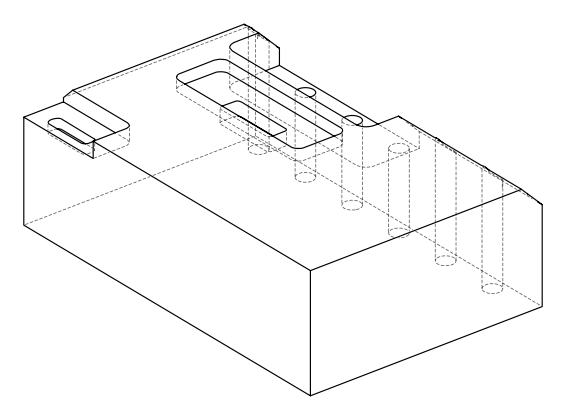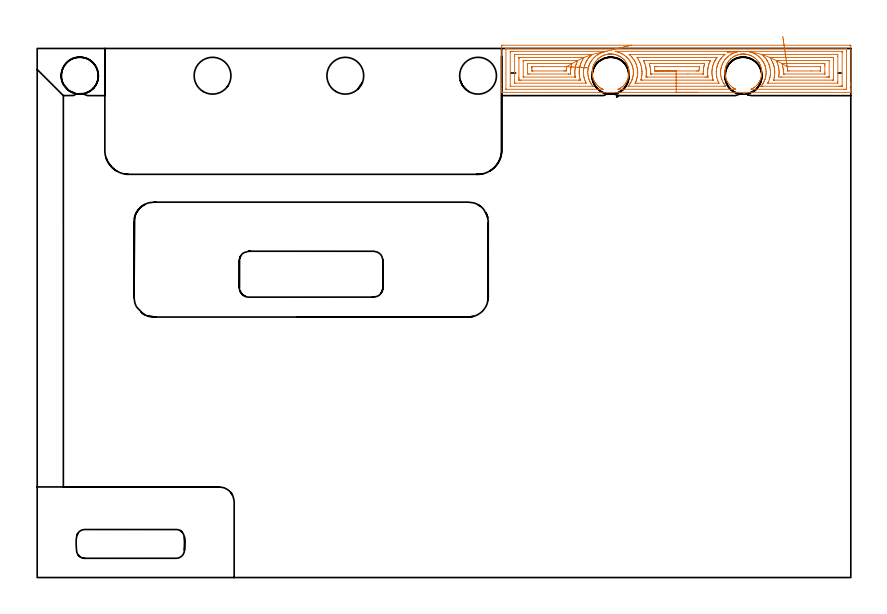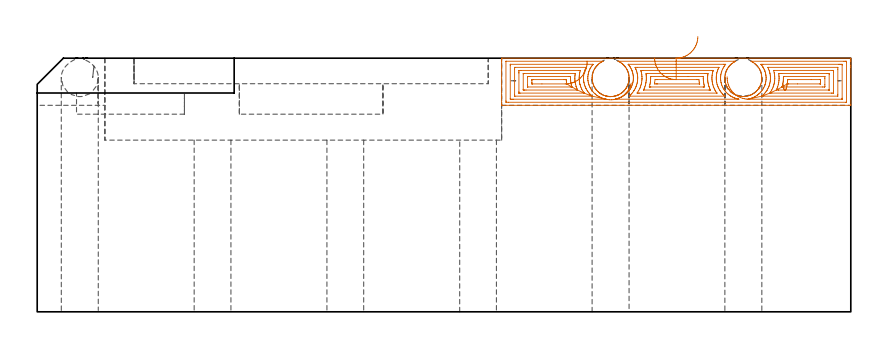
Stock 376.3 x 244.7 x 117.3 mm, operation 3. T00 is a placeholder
(PLAN: 23 operations, 16 tool changes, 82.1 min)
(1 AREA_MILL | FG_CHAMFER_SURFACE | UGT0205_001 | 1.72 min | 9242 mm3)
(2 AREA_MILL_1 | FG_CHAMFER_SURFACE_1 | UGT0205_001 | 7.69 min | 14028 mm3)
(3 AREA_MILL_2 | FG_CHAMFER_SURFACE_2 | UGT0205_001 | 10.21 min | 40069 mm3)
(4 MILL_CORNER_NOTCH_RECTANGULAR | CORNER_NOTCH_RECTANGULAR | NXT0201_011 | Follow Part, ap 3, ae 75% | 6.87 min | 60813 mm3)
(5 MILL_RECTANGULAR_POCKET | POCKET_RECTANGULAR_STRAIGHT | NXT0201_012 | Follow Part, ap 4, ae 75% | 4.26 min | 101801 mm3)
(6 MILL_RECTANGULAR_POCKET_1 | POCKET_RECTANGULAR_STRAIGHT_1 | UGT0201_014 | Follow Part, ap 1.5, ae 75% | 3.07 min | 6371 mm3)
(7 MILL_RECTANGULAR_POCKET_2 | POCKET_RECTANGULAR_STRAIGHT_2 | UGT0201_007 | Follow Part, ap 2, ae 75% | 4.54 min | 19623 mm3)
(8 MILL_SLOT | SLOT_PARTIAL_RECTANGULAR | NXT0201_012 | Follow Part, ap 4, ae 75% | 39.17 min | 398967 mm3)
(9 SPOT_DRILL | STEP1HOLE | NXT0321_9005460120000 | 0.03 min | 0 mm3)
(10 SPOT_DRILL_1 | STEP1HOLE_1 | NXT0321_9005460120000 | 0.03 min | 0 mm3)
(11 SPOT_DRILL_2 | STEP1HOLE_5 | NXT0321_9005460120000 | 0.03 min | 0 mm3)
(12 DRILL_BLIND_HOLE_INTO_CENTER | STEP1HOLE | NXT0301_083 | 0.08 min | 773 mm3)
(13 GUN_DRILL_THROUGH_HOLE | STEP1HOLE | UGT0307_008 | 0.58 min | 9569 mm3)
(14 DRILL_TO_ENLARGE_THROUGH_HOLE | STEP1HOLE | UGT0301_242 | 0.5 min | 14587 mm3)
(15 DRILL_BLIND_HOLE_INTO_CENTER_1 | STEP1HOLE_1 | NXT0301_083 | 0.08 min | 714 mm3)
(16 GUN_DRILL_THROUGH_HOLE_1 | STEP1HOLE_1 | UGT0307_008 | 0.58 min | 9594 mm3)
(17 DRILL_TO_ENLARGE_THROUGH_HOLE_1 | STEP1HOLE_1 | UGT0301_242 | 0.5 min | 14578 mm3)
(18 INDEXABLE_INSERT_DRILL_THROUGH_HOLE_FROM_SOLID | STEP1HOLE_2 | NXT0302_005 | 0.34 min | 17957 mm3)
(19 INDEXABLE_INSERT_DRILL_THROUGH_HOLE_FROM_SOLID_1 | STEP1HOLE_3 | NXT0302_005 | 0.34 min | 18049 mm3)
(20 INDEXABLE_INSERT_DRILL_THROUGH_HOLE_FROM_SOLID_2 | STEP1HOLE_4 | NXT0302_005 | 0.34 min | 17961 mm3)
(21 DRILL_BLIND_HOLE_INTO_CENTER_2 | STEP1HOLE_5 | NXT0301_083 | 0.08 min | 741 mm3)
(22 GUN_DRILL_THROUGH_HOLE_2 | STEP1HOLE_5 | UGT0307_008 | 0.58 min | 9589 mm3)
(23 DRILL_TO_ENLARGE_THROUGH_HOLE_2 | STEP1HOLE_5 | UGT0301_242 | 0.5 min | 14584 mm3)
(TOOL UGT0205_001 | Chamfer Mill 20 x 3 x 45 deg. | D20 FL50 Z2)
(TOOL NXT0201_011 | ENDMILL 12mm [2P460-1200-NA 1630] | D12 FL38 Z6)
(TOOL NXT0201_012 | ENDMILL 16mm [2P460-1600-NA 1630] | D16 FL38 Z6)
(TOOL UGT0201_014 | End mill 6 mm | D6 FL24 Z4)
(TOOL UGT0201_007 | End Mill 8 mm | D8 FL19 Z4)
(TOOL NXT0321_9005460120000 | NC Spot Drill, 142deg, 12mm, Carbide, Uncoated | D12 PA142 FL30 Z2)
(TOOL NXT0301_083 | Carbide Drill 11.2mm [860.1-1120-056A1-MM 2214] | D11.2 PA140 FL72 Z2)
(TOOL UGT0307_008 | Gun Drill 11 mm | D11 PA130 FL24 Z1)
(TOOL UGT0301_242 | Twist Drill 17.1 mm | D17.1 PA118 FL130 Z2)
(TOOL NXT0302_005 | Index. Insert Drill 17mm [880-D1700L20-05] | D17 PA176 FL85 Z2)
(OP 3 AREA_MILL_2)
G17 G21 G94 G90
T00 M6
G54
G17 G0 G90 X305.55 Y224.4 S1061 M3
G43 Z127.3 H0
G94 G1 X305.512 Z126.428 F250.
X305.398 Z125.563
X305.209 Z124.712
X304.947 Z123.88
X304.613 Z123.074
X304.21 Z122.3
X303.741 Z121.564
X303.21 Z120.872
X302.621 Z120.229
X301.978 Z119.639
X301.286 Z119.108
X300.55 Z118.64
X299.776 Z118.237
X298.97 Z117.903
X298.138 Z117.641
X297.286 Z117.452
X296.421 Z117.338
X295.55 Z117.3
X214.936
X214.81 Y224.403 Z117.288
X214.806 Y224.451 Z117.241
X214.8 Y224.781 Z116.918
Y225.369 Z116.33
Y225.916 Z115.779
Y227.977 Z113.72
Y228.597 Z113.097
Y242.372 Z99.325
Y245.577 Z96.12
X214.802 Y245.89 Z95.807
X214.81 Y246.191 Z95.505
X215.111 Y246.199 Z95.499
X375.718 Y246.2 Z95.5
X375.991 Y246.197 Z95.502
X376.29 Y246.191 Z95.506
X376.3 Y245.887 Z95.81
Y228.597 Z113.097
Y227.977 Z113.72
Y227.704 Z113.993
Y225.916 Z115.779
Y225.369 Z116.33
Y224.781 Z116.918
X376.293 Y224.451 Z117.241
X376.29 Y224.403 Z117.288
X376.164 Y224.4 Z117.3
X295.55
Y225.814 Z115.886
X268.723 Y225.815 Z115.885
X268.722 Y225.816 Z115.884
X268.73 Y225.822 Z115.878
X269.174 Y226.037 Z115.663
X269.535 Y226.237 Z115.463
X270.068 Y226.577 Z115.123
X270.43 Y226.844 Z114.856
X270.78 Y227.127 Z114.573
X270.962 Y227.287 Z114.413
X271.324 Y227.645 Z114.055
X271.669 Y228.017 Z113.683
X271.856 Y228.236 Z113.464
X272.106 Y228.567 Z113.133
X272.341 Y228.906 Z112.794
X272.553 Y229.246 Z112.454
X272.751 Y229.591 Z112.109
X272.852 Y229.796 Z111.904
X273.052 Y230.238 Z111.462
X273.23 Y230.686 Z111.014
X273.378 Y231.129 Z110.571
X273.496 Y231.576 Z110.124
X273.645 Y232.274 Z109.426
X273.67 Y232.465 Z109.235
X273.714 Y232.91 Z108.79
X273.738 Y233.355 Z108.345
X273.739 Y233.8 Z107.9
X273.714 Y234.245 Z107.455
X273.645 Y234.927 Z106.773
X273.607 Y235.135 Z106.565
X273.51 Y235.581 Z106.119
X273.392 Y236.024 Z105.676
X273.246 Y236.472 Z105.228
X273.07 Y236.914 Z104.786
X272.751 Y237.608 Z104.092
X272.64 Y237.804 Z103.896
X272.39 Y238.208 Z103.492
X272.362 Y238.254 Z103.445
X272.342 Y238.283 Z103.417
X272.317 Y238.318 Z103.378
X272.061 Y238.692 Z103.005
X271.856 Y238.964 Z102.736
X271.586 Y239.278 Z102.421
X271.301 Y239.583 Z102.116
X271.264 Y239.619 Z102.079
X270.962 Y239.911 Z101.788
X270.626 Y240.199 Z101.501
X270.312 Y240.447 Z101.251
X270.279 Y240.472 Z101.225
X270.221 Y240.513 Z101.183
X270.068 Y240.625 Z101.074
X269.625 Y240.905 Z100.794
X269.272 Y241.109 Z100.591
X269.174 Y241.165 Z100.534
X268.977 Y241.266 Z100.431
X268.827 Y241.337 Z100.359
X268.776 Y241.362 Z100.335
X268.669 Y241.407 Z100.292
X268.499 Y241.477 Z100.222
X268.382 Y241.524 Z100.171
X268.28 Y241.567 Z100.13
X267.835 Y241.726 Z99.973
X267.386 Y241.857 Z99.839
X267.293 Y241.878 Z99.817
X267.046 Y241.935 Z99.758
X266.94 Y241.961 Z99.735
X266.71 Y242.004 Z99.695
X266.6 Y242.022 Z99.673
X266.492 Y242.042 Z99.654
X266.045 Y242.098 Z99.597
X265.682 Y242.127 Z99.567
X265.607 Y242.132 Z99.559
X265.598 Y242.133
X265.475 Y242.142 Z99.558
X265.466 Z99.557
X265.374 Y242.146 Z99.552
X265.264 Z99.549
X265. Y242.143 Z99.554
X264.927 Y242.141
X264.801 Y242.133 Z99.558
X264.704 Y242.129 Z99.564
X264.537 Y242.114 Z99.58
X264.373 Y242.099 Z99.595
X264.283 Y242.092 Z99.605
X264.256 Y242.089 Z99.608
X263.928 Y242.044 Z99.652
X263.81 Y242.029 Z99.67
X263.672 Y242.003 Z99.696
X263.483 Y241.963 Z99.729
X263.361 Y241.94 Z99.753
X263.162 Y241.891 Z99.802
X263.037 Y241.86 Z99.834
X262.924 Y241.834 Z99.864
X262.916 Y241.832 Z99.867
X262.592 Y241.731 Z99.967
X262.466 Y241.692 Z100.006
X262.021 Y241.529 Z100.17
X261.627 Y241.363 Z100.337
X261.256 Y241.173 Z100.523
X261.128 Y241.109 Z100.589
X260.958 Y241.008 Z100.688
X260.675 Y240.843 Z100.855
X260.233 Y240.555 Z101.144
X260.176 Y240.513 Z101.185
X260.12 Y240.473 Z101.226
X259.8 Y240.215 Z101.482
X259.723 Y240.154 Z101.544
X259.623 Y240.068 Z101.632
X259.452 Y239.917 Z101.778
X259.339 Y239.821 Z101.878
X259.326 Y239.808 Z101.892
X259.098 Y239.582 Z102.114
X258.763 Y239.214 Z102.482
X258.445 Y238.836 Z102.862
X258.362 Y238.726 Z102.973
X258.338 Y238.693 Z103.006
X258.038 Y238.254 Z103.446
X257.764 Y237.804 Z103.896
X257.617 Y237.534 Z104.165
X257.551 Y237.413 Z104.287
X257.494 Y237.286 Z104.414
X257.328 Y236.914 Z104.786
X257.154 Y236.472 Z105.228
X257.008 Y236.024 Z105.676
X256.89 Y235.581 Z106.119
X256.797 Y235.135 Z106.565
X256.728 Y234.691 Z107.009
X256.681 Y234.245 Z107.455
X256.657 Y233.884 Z107.816
X256.656 Y233.355 Z108.345
X256.657 Y233.316 Z108.384
X256.687 Y232.89 Z108.81
X256.733 Y232.465 Z109.235
X256.805 Y232.019 Z109.681
X256.9 Y231.576 Z110.124
X257.022 Y231.129 Z110.571
X257.17 Y230.686 Z111.014
X257.348 Y230.238 Z111.462
X257.546 Y229.796 Z111.904
X257.795 Y229.342 Z112.358
X258.059 Y228.906 Z112.794
X258.247 Y228.632 Z113.068
X258.445 Y228.364 Z113.336
X258.733 Y228.017 Z113.683
X259.029 Y227.692 Z114.008
X259.339 Y227.379 Z114.321
X259.621 Y227.127 Z114.573
X259.922 Y226.881 Z114.819
X260.233 Y226.649 Z115.051
X260.861 Y226.237 Z115.463
X260.992 Y226.16 Z115.54
X261.127 Y226.086 Z115.614
X261.571 Y225.868 Z115.832
X261.628 Y225.843 Z115.857
X261.66 Y225.821 Z115.879
X261.63 Y225.817 Z115.883
X261.6 Y225.815 Z115.885
X217.061
X216.858 Y225.819 Z115.881
X216.809 Y225.821 Z115.879
X216.805 Y225.833 Z115.867
X216.801 Y225.864 Z115.836
X216.8 Y244.154 Z97.546
X216.807 Y244.684 Z97.016
X216.81 Y244.768 Z96.932
X216.96 Y244.78 Z96.92
X217.063 Y244.785 Z96.915
X217.163
X217.952 Y244.786 Z96.914
X374.039 Y244.785 Z96.915
X374.242 Y244.782 Z96.918
X374.291 Y244.779 Z96.921
X374.295 Y244.767 Z96.933
X374.299 Y244.736 Z96.964
Y226.446 Z115.254
X374.293 Y225.916 Z115.784
X374.29 Y225.832 Z115.868
X374.14 Y225.82 Z115.88
X374.037 Y225.815 Z115.885
X373.937
X373.148 Y225.814 Z115.886
X330.375
X330.29 Y225.816 Z115.884
X330.143 Y225.821 Z115.879
X330.29 Y225.899 Z115.801
X330.423 Y225.961 Z115.739
X330.867 Y226.194 Z115.506
X330.94 Y226.237 Z115.463
X331.355 Y226.504 Z115.196
X331.761 Y226.789 Z114.911
X332.174 Y227.127 Z114.573
X332.655 Y227.571 Z114.129
X333.063 Y228.017 Z113.683
X333.549 Y228.624 Z113.076
X333.741 Y228.906 Z112.794
X334.007 Y229.347 Z112.353
X334.248 Y229.796 Z111.904
X334.443 Y230.204 Z111.496
X334.629 Y230.686 Z111.014
X334.778 Y231.129 Z110.571
X334.9 Y231.576 Z110.124
X334.995 Y232.019 Z109.681
X335.067 Y232.465 Z109.235
X335.114 Y232.91 Z108.79
X335.138 Y233.355 Z108.345
X335.139 Y233.8 Z107.9
X335.117 Y234.245 Z107.455
X335.072 Y234.691 Z107.009
X335.003 Y235.135 Z106.565
X334.91 Y235.581 Z106.119
X334.792 Y236.024 Z105.676
X334.646 Y236.472 Z105.228
X334.478 Y236.914 Z104.786
X334.443 Y236.998 Z104.702
X334.248 Y237.404 Z104.296
X334.037 Y237.804 Z103.896
X333.853 Y238.11 Z103.59
X333.801 Y238.195 Z103.504
X333.784 Y238.221 Z103.478
X333.749 Y238.272 Z103.423
X333.549 Y238.578 Z103.121
X333.463 Y238.692 Z103.004
X333.192 Y239.024 Z102.672
X333.146 Y239.08 Z102.618
X333.094 Y239.145 Z102.554
X332.705 Y239.583 Z102.117
X332.655 Y239.634 Z102.066
X332.215 Y240.033 Z101.666
X331.761 Y240.414 Z101.285
X331.681 Y240.472 Z101.226
X331.278 Y240.746 Z100.954
X330.867 Y241.002 Z100.696
X330.524 Y241.188 Z100.51
X330.29 Y241.305 Z100.392
X330.176 Y241.362 Z100.336
X329.973 Y241.452 Z100.247
X329.844 Y241.5 Z100.195
X329.594 Y241.598 Z100.1
X329.528 Y241.623 Z100.074
X329.079 Y241.774 Z99.924
X328.633 Y241.894 Z99.802
X328.184 Y241.993 Z99.705
X327.948 Y242.031 Z99.666
X327.738 Y242.065 Z99.632
X327.29 Y242.113 Z99.581
X327.076 Y242.124 Z99.568
X326.843 Y242.139 Z99.556
X326.768
X326.708 Z99.554
X326.589 Z99.553
X326.563 Z99.554
X326.396 Y242.14 Z99.556
X325.949 Y242.118 Z99.58
X325.836 Y242.105 Z99.59
X325.778 Y242.1 Z99.597
X325.502 Y242.072 Z99.628
X325.054 Y242. Z99.697
X324.598 Y241.903 Z99.795
X324.5 Y241.876 Z99.82
X324.438 Y241.86 Z99.838
X324.159 Y241.784 Z99.913
X323.714 Y241.636 Z100.062
X323.609 Y241.594 Z100.103
X323.025 Y241.362 Z100.336
X322.82 Y241.263 Z100.432
X322.718 Y241.207 Z100.487
X322.534 Y241.109 Z100.589
X322.369 Y241.02 Z100.68
X322.295 Y240.975 Z100.725
X321.926 Y240.751 Z100.948
X321.526 Y240.473 Z101.226
X321.205 Y240.215 Z101.48
X321.085 Y240.121 Z101.578
X321.032 Y240.079 Z101.62
X320.942 Y239.994 Z101.705
X320.861 Y239.917 Z101.778
X320.788 Y239.85 Z101.848
X320.503 Y239.583 Z102.115
X320.138 Y239.192 Z102.508
X320.046 Y239.075 Z102.624
X319.888 Y238.875 Z102.819
X319.743 Y238.692 Z103.004
X319.6 Y238.492 Z103.207
X319.484 Y238.328 Z103.371
X319.244 Y237.954 Z103.744
X319.159 Y237.803 Z103.895
X319.021 Y237.534 Z104.165
X318.932 Y237.362 Z104.338
X318.727 Y236.914 Z104.786
X318.554 Y236.472 Z105.228
X318.405 Y236.024 Z105.676
X318.349 Y235.833 Z105.867
X318.2 Y235.135 Z106.565
X318.128 Y234.691 Z107.009
X318.083 Y234.245 Z107.455
X318.061 Y233.8 Z107.9
X318.062 Y233.355 Z108.345
X318.086 Y232.91 Z108.79
X318.133 Y232.465 Z109.235
X318.205 Y232.019 Z109.681
X318.297 Y231.576 Z110.124
X318.349 Y231.367 Z110.333
X318.574 Y230.686 Z111.014
X318.748 Y230.238 Z111.462
X318.95 Y229.796 Z111.904
X319.092 Y229.519 Z112.181
X319.244 Y229.245 Z112.455
X319.461 Y228.906 Z112.794
X319.783 Y228.456 Z113.244
X320.128 Y228.017 Z113.683
X320.569 Y227.557 Z114.143
X321.032 Y227.114 Z114.586
X321.473 Y226.77 Z114.93
X321.926 Y226.448 Z115.252
X322.262 Y226.237 Z115.463
X322.538 Y226.082 Z115.618
X322.82 Y225.935 Z115.765
X322.862 Y225.916 Z115.784
X323.056 Y225.821 Z115.879
X322.895 Y225.818 Z115.882
X322.374 Y225.814 Z115.886
X322.273
X295.55
Y227.228 Z114.472
X273.508 Y227.229 Z114.471
X273.433 Y227.231 Z114.469
X273.354 Y227.235 Z114.465
X273.349 Y227.237 Z114.463
X273.356 Y227.249 Z114.451
X273.377 Y227.279 Z114.421
X273.522 Y227.461 Z114.239
X273.711 Y227.704 Z113.996
X273.907 Y227.969 Z113.731
X274.172 Y228.342 Z113.358
X274.27 Y228.499 Z113.201
X274.329 Y228.597 Z113.103
X274.596 Y229.065 Z112.635
X274.805 Y229.491 Z112.209
X274.887 Y229.667 Z112.033
X275.062 Y230.072 Z111.628
X275.149 Y230.298 Z111.402
X275.178 Y230.385 Z111.315
X275.363 Y230.977 Z110.723
X275.442 Y231.278 Z110.422
X275.536 Y231.697 Z110.003
X275.63 Y232.172 Z109.528
X275.665 Y232.461 Z109.239
X275.714 Y233.066 Z108.634
X275.727 Y233.293 Z108.407
X275.722 Y233.96 Z107.74
X275.711 Y234.202 Z107.498
X275.647 Y234.853 Z106.847
X275.57 Y235.363 Z106.337
X275.487 Y235.747 Z105.953
X275.401 Y236.086 Z105.614
X275.233 Y236.641 Z105.059
X275.062 Y237.12 Z104.58
X274.881 Y237.534 Z104.166
X274.734 Y237.864 Z103.836
X274.538 Y238.237 Z103.463
X274.43 Y238.428 Z103.272
X274.333 Y238.59 Z103.11
X274.172 Y238.848 Z102.852
X273.842 Y239.322 Z102.378
X273.598 Y239.645 Z102.055
X273.281 Y240.019 Z101.681
X273.096 Y240.215 Z101.485
X272.743 Y240.573 Z101.127
X272.39 Y240.898 Z100.802
X272.143 Y241.109 Z100.591
X271.499 Y241.604 Z100.096
X270.872 Y242.003 Z99.697
X270.609 Y242.157 Z99.543
X270.263 Y242.35 Z99.35
X269.718 Y242.604 Z99.096
X268.99 Y242.896 Z98.804
X268.827 Y242.956 Z98.744
X268.737 Y242.987 Z98.713
X268.367 Y243.094 Z98.606
X267.936 Y243.213 Z98.487
X267.379 Y243.35 Z98.35
X267.32 Y243.366 Z98.334
X267.463 Y243.371 Z98.329
X324.054
X324.474 Y243.369 Z98.331
X324.483 Y243.367 Z98.333
X324.486 Y243.364 Z98.336
X324.481 Y243.361 Z98.339
X324.132 Y243.281 Z98.419
X324.054 Y243.262 Z98.438
X323.765 Y243.186 Z98.514
X323.439 Y243.097 Z98.603
X323.163 Y243.014 Z98.686
X323.075 Y242.985 Z98.715
X322.814 Y242.896 Z98.804
X322.423 Y242.745 Z98.955
X322.36 Y242.72 Z98.98
X322.273 Y242.683 Z99.017
X321.8 Y242.476 Z99.224
X321.382 Y242.26 Z99.44
X321.216 Y242.169 Z99.531
X320.923 Y242.003 Z99.697
X320.653 Y241.84 Z99.86
X320.591 Y241.801 Z99.899
X320.491 Y241.734 Z99.966
X320.127 Y241.474 Z100.226
X319.615 Y241.081 Z100.619
X319.6 Y241.068 Z100.632
X319.158 Y240.659 Z101.041
X318.697 Y240.215 Z101.485
X318.427 Y239.911 Z101.789
X318.29 Y239.742 Z101.958
X317.957 Y239.322 Z102.378
X317.897 Y239.243 Z102.457
X317.819 Y239.133 Z102.567
X317.541 Y238.707 Z102.993
X317.368 Y238.428 Z103.272
X317.215 Y238.14 Z103.56
X316.928 Y237.576 Z104.124
X316.915 Y237.547 Z104.153
X316.91 Y237.534 Z104.166
X316.661 Y236.909 Z104.791
X316.566 Y236.641 Z105.059
X316.436 Y236.241 Z105.459
X316.318 Y235.747 Z105.953
X316.267 Y235.516 Z106.184
X316.149 Y234.853 Z106.847
X316.134 Y234.756 Z106.944
X316.069 Y233.96 Z107.74
X316.067 Y233.929 Z107.771
X316.079 Y233.066 Z108.634
X316.08 Y233.023 Z108.677
X316.177 Y232.172 Z109.528
X316.198 Y232.011 Z109.689
X316.351 Y231.278 Z110.422
X316.483 Y230.831 Z110.869
X316.63 Y230.385 Z111.315
X316.928 Y229.626 Z112.074
X316.995 Y229.491 Z112.209
X317.273 Y228.944 Z112.756
X317.474 Y228.597 Z113.103
X317.609 Y228.387 Z113.313
X317.819 Y228.074 Z113.626
X318.434 Y227.235 Z114.465
X318.288 Y227.233 Z114.467
X317.819 Y227.23 Z114.47
X317.402 Y227.229 Z114.471
X295.55 Y227.228 Z114.472
Y228.643 Z113.057
X277.69
X276.844 Y228.644 Z113.056
X276.796 Y228.645 Z113.055
X276.535 Y228.661 Z113.039
X276.554 Y228.708 Z112.992
X276.609 Y228.833 Z112.867
X276.792 Y229.231 Z112.469
X276.844 Y229.345 Z112.355
X276.887 Y229.448 Z112.252
X276.904 Y229.491 Z112.209
X277.132 Y230.095 Z111.605
X277.224 Y230.385 Z111.315
X277.344 Y230.777 Z110.923
X277.468 Y231.278 Z110.422
X277.517 Y231.497 Z110.203
X277.64 Y232.172 Z109.528
X277.653 Y232.254 Z109.446
X277.726 Y233.075 Z108.625
X277.735 Y233.236 Z108.464
Y233.484 Z108.216
X277.732 Y233.962 Z107.738
X277.659 Y234.853 Z106.847
X277.65 Y234.938 Z106.762
X277.511 Y235.747 Z105.953
X277.45 Y236.032 Z105.668
X277.278 Y236.641 Z105.059
X277.054 Y237.323 Z104.377
X276.97 Y237.534 Z104.166
X276.844 Y237.84 Z103.86
X276.564 Y238.428 Z103.272
X276.355 Y238.831 Z102.869
X276.059 Y239.322 Z102.378
X275.953 Y239.491 Z102.209
X275.434 Y240.215 Z101.485
X275.062 Y240.665 Z101.035
X274.653 Y241.109 Z100.591
X274.172 Y241.581 Z100.119
X273.888 Y241.846 Z99.854
X273.845 Y241.888 Z99.812
X273.8 Y241.934 Z99.766
X273.787 Y241.951 Z99.749
X274.217 Y241.957 Z99.743
X317.864
X317.972 Y241.955 Z99.745
X318.024 Y241.952 Z99.748
X318.026 Y241.95 Z99.75
X318.025 Y241.947 Z99.753
X318.007 Y241.927 Z99.773
X317.819 Y241.754 Z99.946
X317.489 Y241.44 Z100.26
X317.146 Y241.109 Z100.591
X317.038 Y240.999 Z100.701
X316.928 Y240.882 Z100.818
X316.62 Y240.524 Z101.176
X316.372 Y240.215 Z101.485
X316.225 Y240.027 Z101.673
X316.037 Y239.773 Z101.927
X315.856 Y239.504 Z102.196
X315.739 Y239.322 Z102.378
X315.512 Y238.955 Z102.745
X315.231 Y238.428 Z103.272
X315.202 Y238.372 Z103.328
X315.147 Y238.259 Z103.441
X314.925 Y237.756 Z103.944
X314.834 Y237.534 Z104.166
X314.672 Y237.116 Z104.584
X314.514 Y236.641 Z105.059
X314.456 Y236.44 Z105.26
X314.287 Y235.747 Z105.953
X314.281 Y235.721 Z105.979
X314.256 Y235.585 Z106.115
X314.152 Y234.957 Z106.743
X314.141 Y234.853 Z106.847
X314.083 Y234.133 Z107.567
X314.076 Y233.96 Z107.74
X314.078 Y233.244 Z108.456
X314.086 Y233.066 Z108.634
X314.154 Y232.275 Z109.425
X314.168 Y232.172 Z109.528
X314.256 Y231.602 Z110.098
X314.322 Y231.278 Z110.422
X314.34 Y231.194 Z110.506
X314.576 Y230.385 Z111.315
X314.74 Y229.899 Z111.801
X314.91 Y229.491 Z112.209
X315.147 Y228.934 Z112.766
X315.258 Y228.709 Z112.991
X315.275 Y228.67 Z113.03
X315.276 Y228.664 Z113.036
Y228.65 Z113.05
X315.194 Y228.645 Z113.055
X315.147 Y228.643 Z113.057
X315.101
X295.55
Y230.057 Z111.643
X280.081 Y230.058 Z111.642
X279.516 Y230.061 Z111.639
X279.202 Y230.064 Z111.636
X279.283 Y230.385 Z111.315
X279.33 Y230.572 Z111.128
X279.5 Y231.278 Z110.422
X279.503 Y231.292 Z110.408
X279.516 Y231.362 Z110.338
X279.634 Y232.054 Z109.646
X279.647 Y232.172 Z109.528
X279.708 Y232.874 Z108.826
X279.717 Y233.066 Z108.634
X279.729 Y233.746 Z107.954
X279.724 Y233.96 Z107.74
X279.714 Y234.158 Z107.542
X279.655 Y234.853 Z106.847
X279.537 Y235.726 Z105.974
X279.534 Y235.747 Z105.953
X279.516 Y235.853 Z105.847
X279.316 Y236.641 Z105.059
X279.155 Y237.172 Z104.528
X279.032 Y237.534 Z104.166
X278.929 Y237.822 Z103.878
X278.724 Y238.33 Z103.37
X278.679 Y238.428 Z103.272
X278.626 Y238.542 Z103.158
X278.23 Y239.322 Z102.378
X277.735 Y240.138 Z101.562
X277.682 Y240.215 Z101.485
X277.556 Y240.395 Z101.305
X277.47 Y240.53 Z101.17
X277.492 Y240.536 Z101.164
X277.572 Y240.539 Z101.161
X277.735 Y240.541 Z101.159
X278.061 Y240.543 Z101.157
X278.626
X314.256
X314.29 Y240.542 Z101.158
X314.324 Y240.539 Z101.161
X314.327 Y240.538 Z101.162
Y240.531 Z101.169
X314.316 Y240.508 Z101.192
X314.117 Y240.215 Z101.485
X313.845 Y239.804 Z101.896
X313.569 Y239.322 Z102.378
X313.497 Y239.19 Z102.51
X313.365 Y238.939 Z102.761
X313.201 Y238.592 Z103.108
X313.128 Y238.428 Z103.272
X312.931 Y237.969 Z103.731
X312.761 Y237.534 Z104.166
X312.685 Y237.323 Z104.377
X312.474 Y236.677 Z105.023
X312.466 Y236.641 Z105.059
X312.306 Y235.916 Z105.784
X312.274 Y235.747 Z105.953
X312.175 Y235.153 Z106.547
X312.141 Y234.853 Z106.847
X312.097 Y234.338 Z107.362
X312.076 Y233.96 Z107.74
Y233.465 Z108.235
X312.086 Y233.066 Z108.634
X312.128 Y232.519 Z109.181
X312.167 Y232.172 Z109.528
X312.267 Y231.487 Z110.213
X312.311 Y231.278 Z110.422
X312.474 Y230.571 Z111.129
X312.515 Y230.426 Z111.274
X312.547 Y230.312 Z111.388
X312.587 Y230.143 Z111.557
X312.606 Y230.062 Z111.638
X312.595 Y230.061 Z111.639
X312.556 Y230.059 Z111.641
X312.474 Y230.058 Z111.642
X312.148 Y230.057 Z111.643
X295.55
Y231.471 Z110.229
X282.189 Y231.472 Z110.228
X281.995 Y231.473 Z110.227
X281.567 Y231.478 Z110.222
X281.615 Y231.854 Z109.846
X281.648 Y232.172 Z109.528
X281.693 Y232.67 Z109.03
X281.717 Y233.066 Z108.634
X281.725 Y233.495 Z108.205
X281.722 Y233.96 Z107.74
X281.694 Y234.456 Z107.244
X281.658 Y234.853 Z106.847
X281.583 Y235.461 Z106.239
X281.537 Y235.747 Z105.953
X281.476 Y236.098 Z105.602
X281.373 Y236.565 Z105.135
X281.355 Y236.641 Z105.059
X281.344 Y236.687 Z105.013
X281.298 Y236.875 Z104.825
X281.09 Y237.534 Z104.166
X280.991 Y237.842 Z103.858
X280.76 Y238.428 Z103.272
X280.619 Y238.762 Z102.938
X280.507 Y239.022 Z102.678
X280.473 Y239.107 Z102.593
X280.468 Y239.123 Z102.577
X280.472 Y239.125 Z102.575
X280.499 Y239.127 Z102.573
X280.6 Y239.128 Z102.572
X310.693 Y239.129 Z102.571
X310.886 Y239.128 Z102.572
X311.284 Y239.123 Z102.577
X311.32 Y239.122 Z102.578
X311.317 Y239.098 Z102.602
X311.291 Y239.032 Z102.668
X311.251 Y238.934 Z102.766
X311.199 Y238.814 Z102.886
X311.037 Y238.428 Z103.272
X310.938 Y238.182 Z103.518
X310.694 Y237.534 Z104.166
X310.693 Y237.53 Z104.17
X310.495 Y236.839 Z104.861
X310.446 Y236.641 Z105.059
X310.329 Y236.112 Z105.588
X310.261 Y235.747 Z105.953
X310.195 Y235.353 Z106.347
X310.138 Y234.853 Z106.847
X310.11 Y234.544 Z107.156
X310.076 Y233.96 Z107.74
X310.074 Y233.687 Z108.013
X310.086 Y233.066 Z108.634
X310.127 Y232.499 Z109.201
X310.161 Y232.172 Z109.528
X310.206 Y231.767 Z109.933
X310.223 Y231.596 Z110.104
X310.228 Y231.478 Z110.222
X310.151 Y231.476 Z110.224
X309.802 Y231.472 Z110.228
X309.61 Y231.471 Z110.229
X308.911
X295.55
Y232.885 Z108.815
X284.15 Y232.886 Z108.814
X283.97 Y232.887 Z108.813
X283.79 Y232.89 Z108.81
X283.742 Y232.892 Z108.808
X283.727 Y232.897 Z108.803
X283.725 Y232.915 Z108.785
X283.724 Y232.983 Z108.717
X283.725 Y233.066 Z108.634
X283.727 Y233.31 Z108.39
X283.722 Y233.96 Z107.74
X283.712 Y234.219 Z107.481
X283.661 Y234.853 Z106.847
X283.626 Y235.199 Z106.501
X283.546 Y235.747 Z105.953
X283.465 Y236.253 Z105.447
X283.374 Y236.641 Z105.059
X283.171 Y237.442 Z104.258
X283.145 Y237.534 Z104.166
X283.115 Y237.642 Z104.058
X283.101 Y237.699 Z104.001
Y237.707 Z103.993
X283.148 Y237.709 Z103.991
X283.251 Y237.712 Z103.988
X283.61 Y237.714 Z103.986
X283.79 Y237.715 Z103.985
X308.021 Y237.714 Z103.986
X308.199 Y237.713 Z103.987
X308.38 Y237.708 Z103.992
X308.689 Y237.698 Z104.002
X308.514 Y237.039 Z104.661
X308.42 Y236.641 Z105.059
X308.348 Y236.312 Z105.388
X308.244 Y235.747 Z105.953
X308.213 Y235.554 Z106.146
X308.13 Y234.853 Z106.847
X308.12 Y234.754 Z106.946
X308.07 Y233.96 Z107.74
X308.068 Y233.912 Z107.788
X308.078 Y233.008 Z108.692
Y232.942 Z108.758
X308.076 Y232.894 Z108.806
X308.063 Y232.892 Z108.808
X308.021 Y232.889 Z108.811
X307.842 Y232.886 Z108.814
X300.984 Y232.885 Z108.815
X295.55
Y234.3 Z107.4
X286.642
X286.301 Y234.302 Z107.398
X285.752 Y234.307 Z107.393
X285.564 Y235.747 Z105.953
X285.534 Y235.965 Z105.735
X285.493 Y236.282 Z105.418
X285.752 Y236.293 Z105.407
X286.301 Y236.298 Z105.402
X286.642 Y236.3 Z105.4
X286.981
X306.239
X306.284 Y236.299 Z105.401
X306.305 Y236.297 Z105.403
X306.308 Y236.296 Z105.404
X306.306 Y236.263 Z105.437
X306.291 Y236.137 Z105.563
X306.285 Y236.098 Z105.602
X306.224 Y235.747 Z105.953
X306.133 Y234.959 Z106.741
X306.075 Y234.307 Z107.393
X305.896 Y234.304 Z107.396
X305.348 Y234.301 Z107.399
X305.009 Y234.3 Z107.4
X295.55
X294.678 Z107.439
X293.813 Z107.552
X292.962 Z107.741
X292.13 Z108.004
X291.324 Z108.337
X290.55 Z108.74
X289.814 Z109.209
X289.122 Z109.74
X288.479 Z110.329
X287.89 Z110.973
X287.358 Z111.665
X286.89 Z112.4
X286.487 Z113.174
X286.153 Z113.98
X285.891 Z114.812
X285.702 Z115.664
X285.588 Z116.529
X285.55 Z117.4
G0 X274.758 Y246.227 Z105.753
G1 X274.525 Y246.17 Z104.914
X274.223 Y246.096 Z104.099
X273.853 Y246.005 Z103.314
X273.418 Y245.899 Z102.565
X272.921 Y245.777 Z101.859
X272.366 Y245.641 Z101.199
X271.758 Y245.491 Z100.592
X271.1 Y245.33 Z100.042
X270.399 Y245.158 Z99.553
X269.658 Y244.976 Z99.129
X268.885 Y244.787 Z98.773
X268.084 Y244.59 Z98.487
X267.263 Y244.389 Z98.275
X266.426 Y244.183 Z98.137
X265.581 Y243.976 Z98.074
X264.734 Y243.768 Z98.088
X263.891 Y243.561 Z98.178
X263.059 Y243.357 Z98.343
X262.592 Y243.249 Z98.451
X262.314 Y243.175 Z98.525
X261.997 Y243.085 Z98.615
X261.701 Y242.997 Z98.703
X261.625 Y242.972 Z98.728
X261.409 Y242.896 Z98.804
X260.975 Y242.731 Z98.969
X260.906 Y242.704 Z98.996
X260.81 Y242.661 Z99.039
X260.362 Y242.453 Z99.247
X259.92 Y242.228 Z99.472
X259.775 Y242.148 Z99.552
X259.526 Y242.003 Z99.697
X259.22 Y241.811 Z99.889
X259.029 Y241.687 Z100.013
X258.688 Y241.451 Z100.249
X258.249 Y241.109 Z100.591
X258.187 Y241.06 Z100.64
X258.17 Y241.045 Z100.655
X258.138 Y241.017 Z100.683
X257.718 Y240.637 Z101.063
X257.296 Y240.215 Z101.485
X257.272 Y240.19 Z101.51
X257.247 Y240.163 Z101.537
X256.862 Y239.708 Z101.992
X256.557 Y239.322 Z102.378
X256.472 Y239.206 Z102.494
X256.357 Y239.041 Z102.659
X256.12 Y238.665 Z103.035
X255.977 Y238.428 Z103.272
X255.792 Y238.101 Z103.599
X255.673 Y237.879 Z103.821
X255.51 Y237.534 Z104.166
X255.466 Y237.439 Z104.261
X255.243 Y236.864 Z104.836
X255.167 Y236.641 Z105.059
X255.026 Y236.188 Z105.512
X254.913 Y235.747 Z105.953
X254.855 Y235.466 Z106.234
X254.751 Y234.853 Z106.847
X254.729 Y234.698 Z107.002
X254.666 Y233.96 Z107.74
X254.661 Y233.873 Z107.827
X254.679 Y233.066 Z108.634
X254.684 Y232.957 Z108.743
X254.777 Y232.172 Z109.528
X254.812 Y231.934 Z109.766
X254.954 Y231.278 Z110.422
X255.098 Y230.753 Z110.947
X255.226 Y230.385 Z111.315
X255.466 Y229.762 Z111.938
X255.589 Y229.491 Z112.209
X255.699 Y229.257 Z112.443
X256.081 Y228.597 Z113.103
X256.357 Y228.163 Z113.537
X256.687 Y227.704 Z113.996
X256.902 Y227.432 Z114.268
X257.015 Y227.288 Z114.412
X257.052 Y227.238 Z114.462
Y227.234 Z114.466
X257.044 Y227.233 Z114.467
X256.988 Y227.23 Z114.47
X256.83 Y227.229 Z114.471
X218.877
X218.836 Y227.23 Z114.47
X218.814 Y227.233 Z114.467
X218.81 Y227.234 Z114.466
X218.807 Y227.268 Z114.432
X218.801 Y227.559 Z114.141
X218.8 Y227.704 Z113.996
Y243.041 Z98.659
X218.802 Y243.187 Z98.513
X218.805 Y243.283 Z98.417
X218.81 Y243.357 Z98.343
X218.829 Y243.365 Z98.335
X218.945 Y243.367 Z98.333
X219.363 Y243.37 Z98.33
X219.835 Y243.371 Z98.329
X220.253 Y243.372 Z98.328
X262.592 Y243.371 Z98.329
X263.013 Y243.368 Z98.332
X263.032 Y243.365 Z98.335
X263.059 Y243.357 Z98.343
X256.617 Y241.947 Z99.753
X256.592 Y241.922 Z99.778
X256.512 Y241.847 Z99.853
X256.357 Y241.706 Z99.994
X256.049 Y241.417 Z100.283
X255.743 Y241.109 Z100.591
X255.608 Y240.967 Z100.733
X255.466 Y240.811 Z100.889
X255.193 Y240.489 Z101.211
X254.97 Y240.215 Z101.485
X254.797 Y239.993 Z101.707
X254.575 Y239.683 Z102.017
X254.432 Y239.465 Z102.235
X254.343 Y239.322 Z102.378
X254.095 Y238.909 Z102.791
X253.824 Y238.428 Z103.272
X253.776 Y238.336 Z103.364
X253.684 Y238.144 Z103.556
X253.503 Y237.716 Z103.984
X253.431 Y237.534 Z104.166
X253.256 Y237.07 Z104.63
X253.119 Y236.641 Z105.059
X253.045 Y236.388 Z105.312
X252.886 Y235.747 Z105.953
X252.869 Y235.671 Z106.029
X252.794 Y235.246 Z106.454
X252.742 Y234.904 Z106.796
X252.737 Y234.853 Z106.847
X252.67 Y234.083 Z107.617
X252.664 Y233.96 Z107.74
X252.662 Y233.827 Z107.873
X252.682 Y233.066 Z108.634
X252.758 Y232.208 Z109.492
X252.762 Y232.172 Z109.528
X252.794 Y231.931 Z109.769
X252.926 Y231.278 Z110.422
X252.963 Y231.109 Z110.591
X253.171 Y230.385 Z111.315
X253.373 Y229.804 Z111.896
X253.501 Y229.491 Z112.209
X253.684 Y229.053 Z112.647
X253.793 Y228.814 Z112.886
X253.811 Y228.771 Z112.929
X253.854 Y228.65 Z113.05
X253.684 Y228.644 Z113.056
X253.638 Y228.643 Z113.057
X220.974
X220.874 Y228.645 Z113.055
X220.826 Y228.648 Z113.052
X220.81 Y228.65 Z113.05
X220.8 Y229.491 Z112.209
Y241.109 Z100.591
X220.805 Y241.924 Z99.776
X220.81 Y241.949 Z99.751
X220.826 Y241.951 Z99.749
X220.877 Y241.955 Z99.745
X220.983 Y241.956 Z99.744
X256.357 Y241.957 Z99.743
X256.617 Y241.947 Z99.753
X252.924 Y240.536 Z101.164
X252.9 Y240.496 Z101.204
X252.854 Y240.422 Z101.278
X252.573 Y239.994 Z101.706
X252.176 Y239.322 Z102.378
X251.903 Y238.834 Z102.866
X251.774 Y238.557 Z103.143
X251.718 Y238.428 Z103.272
X251.512 Y237.926 Z103.774
X251.362 Y237.534 Z104.166
X251.271 Y237.274 Z104.426
X251.071 Y236.641 Z105.059
X251.058 Y236.595 Z105.105
X251.012 Y236.41 Z105.29
X250.891 Y235.868 Z105.832
X250.869 Y235.747 Z105.953
X250.767 Y235.099 Z106.601
X250.74 Y234.853 Z106.847
X250.688 Y234.285 Z107.415
X250.669 Y233.96 Z107.74
X250.671 Y233.408 Z108.292
X250.682 Y233.066 Z108.634
X250.731 Y232.454 Z109.246
X250.764 Y232.172 Z109.528
X250.807 Y231.834 Z109.866
X250.878 Y231.413 Z110.287
X250.906 Y231.278 Z110.422
X251.012 Y230.782 Z110.918
X251.164 Y230.232 Z111.468
X251.184 Y230.149 Z111.551
X251.202 Y230.067 Z111.633
X251.174 Y230.064 Z111.636
X251.012 Y230.061 Z111.639
X250.447 Y230.058 Z111.642
X223.725 Y230.057 Z111.643
X223.398 Y230.058 Z111.642
X222.83 Y230.061 Z111.639
X222.817 Y230.063 Z111.637
X222.807 Y230.085 Z111.615
X222.803 Y230.385 Z111.315
X222.8 Y230.985 Z110.715
Y231.278 Z110.422
Y239.922 Z101.778
X222.802 Y240.215 Z101.485
X222.808 Y240.515 Z101.185
X222.809 Y240.53 Z101.17
X222.821 Y240.536 Z101.164
X222.876 Y240.539 Z101.161
X222.963 Y240.542 Z101.158
X223.072 Y240.543 Z101.157
X223.398
X252.794
X252.846 Y240.541 Z101.159
X252.898 Y240.539 Z101.161
X252.924 Y240.536 Z101.164
X249.912 Y239.123 Z102.577
X249.913 Y239.113 Z102.587
X249.882 Y239.033 Z102.667
X249.835 Y238.917 Z102.783
X249.776 Y238.774 Z102.926
X249.637 Y238.428 Z103.272
X249.327 Y237.631 Z104.069
X249.295 Y237.534 Z104.166
X249.28 Y237.485 Z104.215
X249.23 Y237.324 Z104.376
X249.049 Y236.641 Z105.059
X248.914 Y236.064 Z105.636
X248.859 Y235.747 Z105.953
X248.788 Y235.297 Z106.403
X248.737 Y234.853 Z106.847
X248.702 Y234.49 Z107.21
X248.669 Y233.96 Z107.74
X248.668 Y233.63 Z108.07
X248.682 Y233.066 Z108.634
X248.72 Y232.554 Z109.146
X248.758 Y232.172 Z109.528
X248.809 Y231.702 Z109.998
X248.832 Y231.5 Z110.2
Y231.477 Z110.223
X248.819 Y231.475 Z110.225
X248.776 Y231.473 Z110.227
X248.689 Y231.472 Z110.228
X225.18
X224.986 Y231.473 Z110.227
X224.842 Y231.477 Z110.223
X224.814 Y231.478 Z110.222
X224.808 Y231.496 Z110.204
X224.805 Y231.521 Z110.179
X224.801 Y231.659 Z110.041
X224.8 Y238.809 Z102.891
X224.801 Y238.936 Z102.764
X224.805 Y239.038 Z102.662
X224.81 Y239.105 Z102.595
X224.817 Y239.123 Z102.577
X224.832 Y239.124 Z102.576
X225.18 Y239.128 Z102.572
X225.372 Y239.129 Z102.571
X226.071
X249.423
X249.848 Y239.127 Z102.573
X249.912 Y239.123 Z102.577
X247.287 Y237.696 Z104.004
X247.247 Y237.534 Z104.166
X247.175 Y237.259 Z104.441
X247.022 Y236.641 Z105.059
X246.934 Y236.263 Z105.437
X246.844 Y235.747 Z105.953
X246.805 Y235.499 Z106.201
X246.729 Y234.853 Z106.847
X246.713 Y234.698 Z107.002
X246.667 Y233.96 Z107.74
X246.663 Y233.854 Z107.846
X246.675 Y233.066 Z108.634
X246.676 Y232.948 Z108.752
X246.672 Y232.902 Z108.798
X246.664 Y232.892 Z108.808
X246.647 Y232.89 Z108.81
X246.558 Y232.888 Z108.812
X245.847 Y232.885 Z108.815
X245.667
X227.852 Y232.886 Z108.814
X227.137 Y232.89 Z108.81
X226.962 Y232.892 Z108.808
X226.81 Y232.91 Z108.79
X226.805 Y233.066 Z108.634
X226.801 Y233.227 Z108.473
X226.8 Y236.803 Z104.897
X226.803 Y237.534 Z104.166
X226.807 Y237.69 Z104.01
X226.813 Y237.708 Z103.992
X226.828 Y237.71 Z103.99
X226.872 Y237.713 Z103.987
X226.962 Y237.714 Z103.986
X246.558
X247.273 Y237.711 Z103.989
X247.277 Y237.709 Z103.991
X247.287 Y237.696 Z104.004
X244.893 Y236.294 Z105.406
X244.862 Y236.033 Z105.667
X244.832 Y235.804 Z105.896
X244.819 Y235.705 Z105.995
X244.777 Y235.376 Z106.324
X244.725 Y234.905 Z106.795
X244.72 Y234.853 Z106.847
X244.687 Y234.45 Z107.25
X244.677 Y234.354 Z107.346
X244.671 Y234.312 Z107.388
X244.621 Y234.307 Z107.393
X244.434 Y234.303 Z107.397
X243.886 Y234.3 Z107.4
X243.547
X229.294
X228.919 Y234.302 Z107.398
X228.841 Y234.304 Z107.396
X228.812 Y234.306 Z107.394
X228.809 Y234.343 Z107.357
X228.805 Y234.433 Z107.267
X228.8 Y234.796 Z106.904
Y235.69 Z106.01
Y235.747 Z105.953
X228.804 Y236.165 Z105.535
X228.808 Y236.269 Z105.431
X228.809 Y236.29 Z105.41
X228.833 Y236.294 Z105.406
X228.898 Y236.296 Z105.404
X229.083 Y236.299 Z105.401
X233.451 Y236.3 Z105.4
X244.225
X244.777 Y236.298 Z105.402
X244.855 Y236.296 Z105.404
X244.893 Y236.294 Z105.406
X245.76 Y236.247 Z105.491
X246.616 Y236.2 Z105.652
X247.455 Y236.154 Z105.887
X248.27 Y236.109 Z106.195
X249.056 Y236.066 Z106.572
X249.805 Y236.025 Z107.016
X250.513 Y235.987 Z107.525
X251.175 Y235.95 Z108.093
X251.784 Y235.917 Z108.716
X252.336 Y235.887 Z109.391
X252.828 Y235.86 Z110.111
X253.255 Y235.837 Z110.871
X253.615 Y235.817 Z111.665
X253.904 Y235.801 Z112.488
X254.12 Y235.789 Z113.334
X254.262 Y235.782 Z114.194
X254.328 Y235.778 Z115.064
X254.319 Z115.936
G0 Z127.3
X319.112 Y243.022
Z108.684
G1 X319.119 Z107.812
X319.202 Y243.025 Z106.943
X319.36 Y243.031 Z106.085
X319.592 Y243.039 Z105.245
X319.897 Y243.05 Z104.427
X320.272 Y243.064 Z103.64
X320.714 Y243.079 Z102.888
X321.22 Y243.097 Z102.177
X321.785 Y243.118 Z101.513
X322.407 Y243.14 Z100.901
X323.079 Y243.164 Z100.346
X323.797 Y243.189 Z99.851
X324.556 Y243.217 Z99.421
X325.349 Y243.245 Z99.059
X326.17 Y243.274 Z98.767
X327.014 Y243.304 Z98.548
X327.874 Y243.335 Z98.403
X328.743 Y243.366 Z98.334
X328.925 Y243.371 Z98.329
X372.223
X372.264 Y243.37 Z98.33
X372.286 Y243.368 Z98.332
X372.29 Y243.366 Z98.334
X372.293 Y243.332 Z98.368
X372.299 Y243.042 Z98.658
X372.3 Y242.896 Z98.804
Y227.559 Z114.141
X372.298 Y227.413 Z114.287
X372.294 Y227.317 Z114.383
X372.29 Y227.243 Z114.457
X372.271 Y227.235 Z114.465
X372.155 Y227.233 Z114.467
X371.737 Y227.23 Z114.47
X371.264 Y227.229 Z114.471
X370.847 Y227.228 Z114.472
X335.634 Y227.229 Z114.471
X335.216 Y227.23 Z114.47
X334.767 Y227.234 Z114.466
X334.743 Y227.236 Z114.464
Y227.242 Z114.458
Y227.249 Z114.451
X334.945 Y227.501 Z114.199
X335.105 Y227.704 Z113.996
X335.336 Y228.003 Z113.697
X335.634 Y228.444 Z113.256
X335.692 Y228.539 Z113.161
X335.726 Y228.597 Z113.103
X336.01 Y229.114 Z112.586
X336.203 Y229.491 Z112.209
X336.307 Y229.709 Z111.991
X336.525 Y230.227 Z111.473
X336.568 Y230.342 Z111.358
X336.582 Y230.385 Z111.315
X336.777 Y231.026 Z110.674
X336.846 Y231.278 Z110.422
X336.95 Y231.746 Z109.954
X337.022 Y232.172 Z109.528
X337.068 Y232.52 Z109.18
X337.114 Y233.066 Z108.634
X337.129 Y233.354 Z108.346
X337.123 Y233.96 Z107.74
X337.108 Y234.268 Z107.432
X337.049 Y234.853 Z106.847
X336.984 Y235.287 Z106.413
X336.887 Y235.747 Z105.953
X336.814 Y236.037 Z105.663
X336.639 Y236.641 Z105.059
X336.611 Y236.727 Z104.973
X336.525 Y236.972 Z104.728
X336.287 Y237.534 Z104.166
X336.071 Y237.99 Z103.71
X335.824 Y238.428 Z103.272
X335.634 Y238.749 Z102.951
X335.245 Y239.322 Z102.378
X334.743 Y239.935 Z101.765
X334.494 Y240.215 Z101.485
X334.176 Y240.543 Z101.157
X333.853 Y240.843 Z100.857
X333.711 Y240.967 Z100.733
X333.542 Y241.109 Z100.591
X333.22 Y241.371 Z100.329
X332.962 Y241.554 Z100.146
X332.273 Y242.003 Z99.697
X332.071 Y242.124 Z99.576
X331.796 Y242.279 Z99.421
X331.18 Y242.579 Z99.121
X330.394 Y242.896 Z98.804
X330.29 Y242.933 Z98.767
X330.234 Y242.952 Z98.748
X329.923 Y243.049 Z98.651
X329.399 Y243.196 Z98.504
X329.001 Y243.295 Z98.405
X328.938 Y243.311 Z98.389
X328.817 Y243.343 Z98.357
X328.743 Y243.366 Z98.334
X335.172 Y241.952 Z99.748
X335.177 Y241.953 Z99.747
X335.267 Y241.955 Z99.745
X335.634 Y241.957 Z99.743
X335.679
X370.126
X370.226 Y241.955 Z99.745
X370.274 Y241.952 Z99.748
X370.29 Y241.95 Z99.75
X370.3 Y241.109 Z100.591
Y229.491 Z112.209
X370.295 Y228.677 Z113.023
X370.29 Y228.651 Z113.049
X370.274 Y228.649 Z113.051
X370.223 Y228.645 Z113.055
X370.117 Y228.644 Z113.056
X338.261 Y228.643 Z113.057
X337.941 Y228.65 Z113.05
X337.921 Y228.653 Z113.047
X337.925 Y228.667 Z113.033
X337.934 Y228.692 Z113.008
X338.308 Y229.489 Z112.211
X338.547 Y230.143 Z111.557
X338.625 Y230.385 Z111.315
X338.759 Y230.825 Z110.875
X338.87 Y231.278 Z110.422
X338.93 Y231.547 Z110.153
X339.031 Y232.172 Z109.528
X339.119 Y232.987 Z108.713
X339.124 Y233.066 Z108.634
X339.127 Y233.136 Z108.564
X339.129 Y233.96 Z107.74
X339.128 Y234.029 Z107.671
X339.057 Y234.853 Z106.847
X339.041 Y235.01 Z106.69
X338.908 Y235.747 Z105.953
X338.828 Y236.117 Z105.583
X338.677 Y236.641 Z105.059
X338.588 Y236.94 Z104.76
X338.427 Y237.414 Z104.286
X338.378 Y237.534 Z104.166
X338.306 Y237.708 Z103.992
X337.965 Y238.428 Z103.272
X337.552 Y239.185 Z102.515
X337.469 Y239.322 Z102.378
X337.448 Y239.354 Z102.346
X337.416 Y239.404 Z102.296
X337.081 Y239.885 Z101.815
X336.824 Y240.215 Z101.485
X336.525 Y240.581 Z101.119
X336.052 Y241.109 Z100.591
X335.634 Y241.521 Z100.179
X335.281 Y241.845 Z99.855
X335.213 Y241.908 Z99.792
X335.182 Y241.94 Z99.76
X335.172 Y241.952 Z99.748
X338.877 Y240.536 Z101.164
X339.197 Y240.539 Z101.161
X339.762 Y240.542 Z101.158
X367.375 Y240.543 Z101.157
X367.701 Y240.542 Z101.158
X368.27 Y240.539 Z101.161
X368.283 Y240.537 Z101.163
X368.293 Y240.515 Z101.185
X368.297 Y240.215 Z101.485
X368.3 Y239.615 Z102.085
Y239.322 Z102.378
Y230.678 Z111.022
X368.298 Y230.385 Z111.315
X368.292 Y230.085 Z111.615
X368.291 Y230.07 Z111.63
X368.279 Y230.064 Z111.636
X368.224 Y230.061 Z111.639
X368.137 Y230.058 Z111.642
X368.028 Y230.057 Z111.643
X367.701
X340.979
X340.652 Y230.059 Z111.641
X340.609 Y230.061 Z111.639
X340.595 Y230.063 Z111.637
X340.596 Y230.078 Z111.622
X340.616 Y230.164 Z111.536
X340.882 Y231.181 Z110.519
X340.903 Y231.278 Z110.422
X340.916 Y231.341 Z110.359
X340.979 Y231.708 Z109.992
X341.038 Y232.113 Z109.587
X341.045 Y232.172 Z109.528
X341.052 Y232.246 Z109.454
X341.117 Y233.066 Z108.634
X341.128 Y233.81 Z107.89
X341.123 Y233.96 Z107.74
X341.072 Y234.759 Z106.941
X341.061 Y234.853 Z106.847
X340.979 Y235.484 Z106.216
X340.932 Y235.747 Z105.953
X340.922 Y235.804 Z105.896
X340.816 Y236.269 Z105.431
X340.718 Y236.641 Z105.059
X340.619 Y237.001 Z104.699
X340.438 Y237.534 Z104.166
X340.343 Y237.798 Z103.902
X340.088 Y238.41 Z103.29
X340.073 Y238.443 Z103.257
X339.785 Y239.019 Z102.681
X339.616 Y239.322 Z102.378
X339.197 Y240.043 Z101.657
X338.877 Y240.536 Z101.164
X341.869 Y239.122 Z102.578
X342.066 Y239.125 Z102.575
X342.76 Y239.128 Z102.572
X342.952 Y239.129 Z102.571
X365.92 Y239.128 Z102.572
X366.114 Y239.127 Z102.573
X366.257 Y239.124 Z102.576
X366.286 Y239.122 Z102.578
X366.292 Y239.104 Z102.596
X366.295 Y239.079 Z102.621
X366.299 Y238.941 Z102.759
X366.3 Y231.791 Z109.909
X366.298 Y231.664 Z110.036
X366.295 Y231.562 Z110.138
X366.29 Y231.496 Z110.204
X366.283 Y231.477 Z110.223
X366.268 Y231.476 Z110.224
X365.92 Y231.472 Z110.228
X365.728 Y231.471 Z110.229
X365.029
X344.349 Y231.472 Z110.228
X343.651 Y231.475 Z110.225
X342.96 Y231.479 Z110.221
X343.041 Y232.172 Z109.528
X343.094 Y232.731 Z108.969
X343.117 Y233.066 Z108.634
X343.126 Y233.593 Z108.107
X343.123 Y233.96 Z107.74
X343.09 Y234.522 Z107.178
X343.06 Y234.853 Z106.847
X342.977 Y235.529 Z106.171
X342.938 Y235.747 Z105.953
X342.763 Y236.638 Z105.062
X342.76 Y236.648 Z105.052
X342.492 Y237.534 Z104.166
X342.363 Y237.933 Z103.767
X342.162 Y238.428 Z103.272
X341.869 Y239.101 Z102.599
Y239.122 Z102.578
X344.505 Y237.708 Z103.992
X345.432 Y237.714 Z103.986
X363.248
X363.963 Y237.71 Z103.99
X364.138 Y237.708 Z103.992
X364.29 Y237.69 Z104.01
X364.295 Y237.534 Z104.166
X364.299 Y237.373 Z104.327
X364.3 Y236.641 Z105.059
Y233.797 Z107.903
X364.297 Y233.066 Z108.634
X364.293 Y232.91 Z108.79
X364.287 Y232.892 Z108.808
X364.272 Y232.89 Z108.81
X364.228 Y232.887 Z108.813
X364.138 Y232.886 Z108.814
X345.612
X345.432 Y232.887 Z108.813
X345.253 Y232.889 Z108.811
X345.142 Y232.892 Z108.808
X345.132 Y232.962 Z108.738
X345.13 Y233.066 Z108.634
X345.123 Y233.96 Z107.74
X345.108 Y234.285 Z107.415
X345.063 Y234.853 Z106.847
X345.019 Y235.268 Z106.432
X344.95 Y235.747 Z105.953
X344.843 Y236.338 Z105.362
X344.774 Y236.641 Z105.059
X344.687 Y237.008 Z104.692
X344.545 Y237.531 Z104.169
X344.542 Y237.542 Z104.158
X344.505 Y237.708 Z103.992
X346.885 Y236.287 Z105.413
X346.939 Y236.293 Z105.407
X347.214 Y236.297 Z105.403
X347.554 Y236.299 Z105.401
X351.699 Y236.3 Z105.4
X361.805
X362.181 Y236.298 Z105.402
X362.259 Y236.296 Z105.404
X362.287 Y236.294 Z105.406
X362.291 Y236.258 Z105.442
X362.295 Y236.167 Z105.533
X362.3 Y235.804 Z105.896
Y234.91 Z106.79
Y234.853 Z106.847
X362.296 Y234.435 Z107.265
X362.292 Y234.331 Z107.369
X362.29 Y234.31 Z107.39
X362.267 Y234.306 Z107.394
X362.202 Y234.304 Z107.396
X362.017 Y234.301 Z107.399
X358.01 Y234.3 Z107.4
X347.765
X347.214 Y234.305 Z107.395
X347.138 Y234.306 Z107.394
X347.123 Y234.313 Z107.387
X347.113 Y234.392 Z107.308
X347.102 Y234.509 Z107.191
X347.073 Y234.853 Z106.847
X347.058 Y235.009 Z106.691
X346.961 Y235.747 Z105.953
X346.921 Y236.041 Z105.659
X346.902 Y236.171 Z105.529
X346.885 Y236.287 Z105.413
X346.791 Y236.927 Z104.827
X346.691 Y237.614 Z104.3
X346.584 Y238.345 Z103.835
X346.472 Y239.112 Z103.436
X346.356 Y239.912 Z103.106
X346.235 Y240.736 Z102.848
X346.112 Y241.58 Z102.664
X345.987 Y242.436 Z102.555
X345.861 Y243.299 Z102.521
X345.735 Y244.161 Z102.564
X345.61 Y245.017 Z102.682
X345.487 Y245.858 Z102.876
X345.367 Y246.68 Z103.142
X345.251 Y247.476 Z103.481
X345.14 Y248.24 Z103.887
X345.034 Y248.965 Z104.36
X344.934 Y249.647 Z104.895
X344.842 Y250.281 Z105.488
G0 Z127.3
M5
M2
